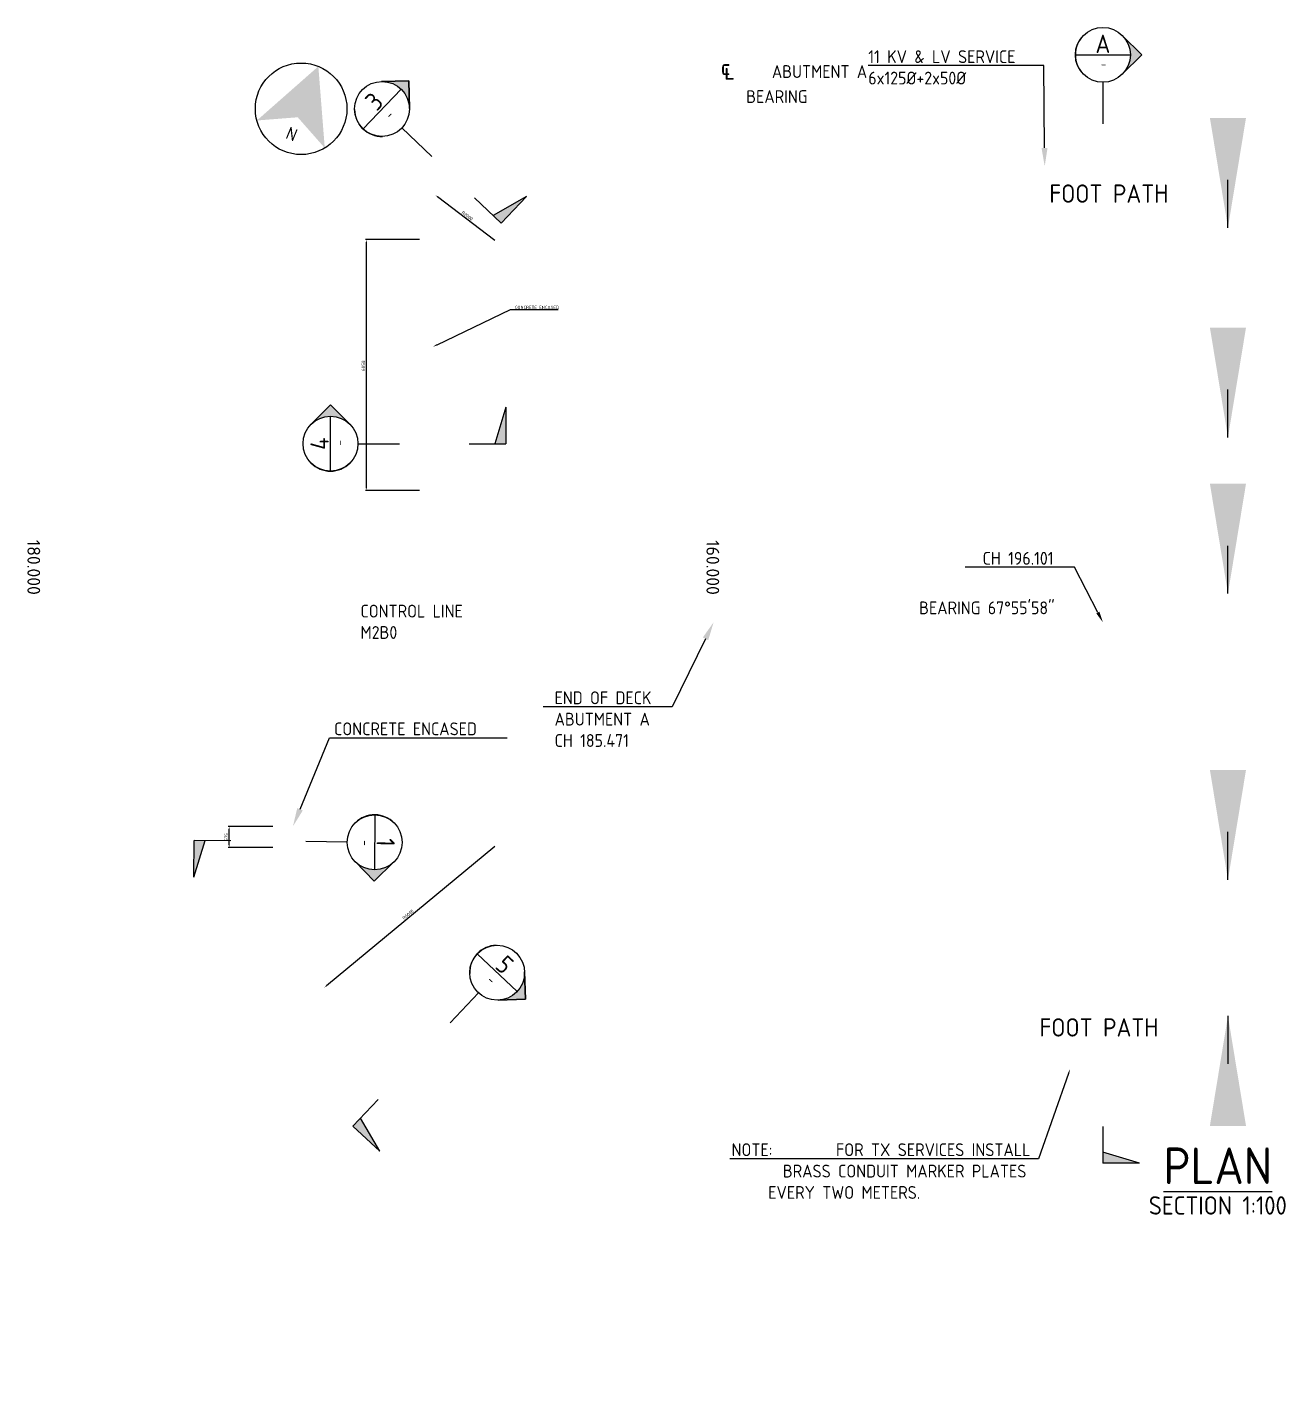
# Paper-space layout 'SHEET (5)' of a CAD drawing. Header units: metres. Extents: x -9 to 1337, y -9 to 581.
# Drawn here: x 1179.37 to 1213.72, y 69.47 to 106.82 of the extents above; entities that cross this region are included whole.
import ezdxf
from ezdxf import colors
from ezdxf.entities.mleader import LeaderData, LeaderLine
from ezdxf.enums import TextEntityAlignment as Align
from ezdxf.math import Vec2, Vec3

# ---------------------------------------------------------------- set-up
doc = ezdxf.new("R2010")
doc.units = ezdxf.units.M
doc.layers.get('0').update_dxf_attribs({"color": 6})
for name, color, linetype in [('_symbol', 7, 'Continuous'), ('_User Miscellaneous1', 7, 'Continuous'), ('_User Miscellaneous1 @ 0.1', 7, 'Continuous'), ('_wipeout', 255, 'Continuous')]:
    doc.layers.add(name, color=color, linetype=linetype)
doc.styles.add('IsoCP', font='isocp.shx')
doc.styles.add('Tmp_Design-overbridge_balmoral_SECTION$0$isocp', font='isocpeur.ttf')
doc.dimstyles.new('NWRL Standard', dxfattribs={"dimtxt": 3.5, "dimasz": 3, "dimexe": 1, "dimexo": 1, "dimgap": 1.5, "dimtad": 1, "dimdec": 0, "dimlfac": 1000, "dimzin": 0, "dimdsep": 46, "dimtxsty": 'IsoCP', "dimcen": 0, "dimdle": 2, "dimclrd": 256, "dimclre": 256, "dimclrt": 7, "dimadec": 0, "dimazin": 0, "dimtfac": 1, "dimtdec": 0, "dimtmove": 0, "dimatfit": 2, "dimfxl": 1, "dimtolj": 1, "dimtzin": 0, "dimarcsym": 0})

# ---------------------------------------------------------------- blocks, each defined once
blk = doc.blocks.new('*U112')
at = {"layer": '_symbol', "color": 1}
for p, q in [((0, -292.63), (0, -302.63)), ((10, -302.63), (0, -299.63)), ((10, -302.63), (0, -302.63))]:
    blk.add_line(p, q, dxfattribs=at)
blk.add_solid([(0, -302.63), (0, -299.63), (10, -302.63)], dxfattribs=at)
blk.add_wipeout([(0, 7.5), (-1.17, 7.41), (-2.32, 7.13), (-3.4, 6.68), (-4.41, 6.07), (-5.3, 5.3), (-6.07, 4.41), (-6.68, 3.4), (-7.13, 2.32), (-7.41, 1.17), (-7.5, 0), (-7.41, -1.17), (-7.13, -2.32), (-6.68, -3.4), (-6.07, -4.41), (-5.3, -5.3), (-4.41, -6.07), (-3.4, -6.68), (-2.32, -7.13), (-1.17, -7.41), (0, -7.5), (1.17, -7.41), (2.32, -7.13), (3.4, -6.68), (4.41, -6.07), (5.3, -5.3), (6.07, -4.41), (6.68, -3.4), (7.13, -2.32), (7.41, -1.17), (7.5, 0), (7.41, 1.17), (7.13, 2.32), (6.68, 3.4), (6.07, 4.41), (5.3, 5.3), (4.41, 6.07), (3.4, 6.68), (2.32, 7.13), (1.17, 7.41)]).dxf.layer = '_wipeout'
at = {"linetype": 'ByBlock', "lineweight": -2}
blk.add_hatch(color=1, dxfattribs=at).paths.add_polyline_path([(5.35, -5.26, 0.411546), (5.35, 5.26), (10.61, 0)])
at = {"color": 1, "linetype": 'ByBlock', "lineweight": -2, "flags": 128}
blk.add_lwpolyline([(-5.3, 5.3, 0.416886), (-5.3, -5.3)], format="xyb", dxfattribs=at)
blk.add_lwpolyline([(10.61, 0), (5.3, -5.3), (10.61, 0), (5.3, 5.3)], close=True, dxfattribs=at)
blk.add_lwpolyline([(0, -7.5), (0, -18.8)], dxfattribs=at)
at = {"layer": '_symbol', "color": 1, "linetype": 'ByBlock', "lineweight": -2, "flags": 128}
blk.add_lwpolyline([(-7.5, 0), (7.5, 0)], dxfattribs=at)
at = {"layer": '_symbol', "color": 1}
blk.add_circle((0, 0), 7.5, dxfattribs=at)
at = {"layer": '_symbol', "color": 1, "linetype": 'ByBlock', "lineweight": -2, "style": 'IsoCP'}
blk.add_attdef('SECTION', text='', height=5, dxfattribs=at).set_placement((0, 3), align=Align.MIDDLE)
at = {"layer": '_symbol', "color": 7, "linetype": 'ByBlock', "lineweight": -2, "style": 'IsoCP'}
blk.add_attdef('DWG', text='', height=2.5, dxfattribs=at).set_placement((0.21, -2.5), align=Align.MIDDLE)
blk = doc.blocks.new('*U123')
at = {"layer": '_symbol', "color": 1}
for p, q in [((0, -35.01), (0, -45.01)), ((10, -45.01), (0, -42.01)), ((10, -45.01), (0, -45.01))]:
    blk.add_line(p, q, dxfattribs=at)
blk.add_solid([(0, -45.01), (0, -42.01), (10, -45.01)], dxfattribs=at)
blk.add_wipeout([(0, 7.5), (-1.17, 7.41), (-2.32, 7.13), (-3.4, 6.68), (-4.41, 6.07), (-5.3, 5.3), (-6.07, 4.41), (-6.68, 3.4), (-7.13, 2.32), (-7.41, 1.17), (-7.5, 0), (-7.41, -1.17), (-7.13, -2.32), (-6.68, -3.4), (-6.07, -4.41), (-5.3, -5.3), (-4.41, -6.07), (-3.4, -6.68), (-2.32, -7.13), (-1.17, -7.41), (0, -7.5), (1.17, -7.41), (2.32, -7.13), (3.4, -6.68), (4.41, -6.07), (5.3, -5.3), (6.07, -4.41), (6.68, -3.4), (7.13, -2.32), (7.41, -1.17), (7.5, 0), (7.41, 1.17), (7.13, 2.32), (6.68, 3.4), (6.07, 4.41), (5.3, 5.3), (4.41, 6.07), (3.4, 6.68), (2.32, 7.13), (1.17, 7.41)]).dxf.layer = '_wipeout'
at = {"linetype": 'ByBlock', "lineweight": -2}
blk.add_hatch(color=1, dxfattribs=at).paths.add_polyline_path([(5.35, -5.26, 0.411546), (5.35, 5.26), (10.61, 0)])
at = {"color": 1, "linetype": 'ByBlock', "lineweight": -2, "flags": 128}
blk.add_lwpolyline([(-5.3, 5.3, 0.416886), (-5.3, -5.3)], format="xyb", dxfattribs=at)
blk.add_lwpolyline([(10.61, 0), (5.3, -5.3), (10.61, 0), (5.3, 5.3)], close=True, dxfattribs=at)
blk.add_lwpolyline([(0, -7.5), (0, -18.8)], dxfattribs=at)
at = {"layer": '_symbol', "color": 1, "linetype": 'ByBlock', "lineweight": -2, "flags": 128}
blk.add_lwpolyline([(-7.5, 0), (7.5, 0)], dxfattribs=at)
at = {"layer": '_symbol', "color": 1}
blk.add_circle((0, 0), 7.5, dxfattribs=at)
at = {"layer": '_symbol', "color": 1, "linetype": 'ByBlock', "lineweight": -2, "style": 'IsoCP'}
blk.add_attdef('SECTION', text='', height=5, dxfattribs=at).set_placement((0, 3), align=Align.MIDDLE)
at = {"layer": '_symbol', "color": 7, "linetype": 'ByBlock', "lineweight": -2, "style": 'IsoCP'}
blk.add_attdef('DWG', text='', height=2.5, dxfattribs=at).set_placement((0.21, -2.5), align=Align.MIDDLE)
blk = doc.blocks.new('*U124')
at = {"layer": '_symbol', "color": 1}
for p, q in [((0, -37.87), (0, -47.87)), ((10, -47.87), (0, -44.87)), ((10, -47.87), (0, -47.87))]:
    blk.add_line(p, q, dxfattribs=at)
blk.add_solid([(0, -47.87), (0, -44.87), (10, -47.87)], dxfattribs=at)
blk.add_wipeout([(0, 7.5), (-1.17, 7.41), (-2.32, 7.13), (-3.4, 6.68), (-4.41, 6.07), (-5.3, 5.3), (-6.07, 4.41), (-6.68, 3.4), (-7.13, 2.32), (-7.41, 1.17), (-7.5, 0), (-7.41, -1.17), (-7.13, -2.32), (-6.68, -3.4), (-6.07, -4.41), (-5.3, -5.3), (-4.41, -6.07), (-3.4, -6.68), (-2.32, -7.13), (-1.17, -7.41), (0, -7.5), (1.17, -7.41), (2.32, -7.13), (3.4, -6.68), (4.41, -6.07), (5.3, -5.3), (6.07, -4.41), (6.68, -3.4), (7.13, -2.32), (7.41, -1.17), (7.5, 0), (7.41, 1.17), (7.13, 2.32), (6.68, 3.4), (6.07, 4.41), (5.3, 5.3), (4.41, 6.07), (3.4, 6.68), (2.32, 7.13), (1.17, 7.41)]).dxf.layer = '_wipeout'
at = {"linetype": 'ByBlock', "lineweight": -2}
blk.add_hatch(color=1, dxfattribs=at).paths.add_polyline_path([(5.35, -5.26, 0.411546), (5.35, 5.26), (10.61, 0)])
at = {"color": 1, "linetype": 'ByBlock', "lineweight": -2, "flags": 128}
blk.add_lwpolyline([(-5.3, 5.3, 0.416886), (-5.3, -5.3)], format="xyb", dxfattribs=at)
blk.add_lwpolyline([(10.61, 0), (5.3, -5.3), (10.61, 0), (5.3, 5.3)], close=True, dxfattribs=at)
blk.add_lwpolyline([(0, -7.5), (0, -18.8)], dxfattribs=at)
at = {"layer": '_symbol', "color": 1, "linetype": 'ByBlock', "lineweight": -2, "flags": 128}
blk.add_lwpolyline([(-7.5, 0), (7.5, 0)], dxfattribs=at)
at = {"layer": '_symbol', "color": 1}
blk.add_circle((0, 0), 7.5, dxfattribs=at)
at = {"layer": '_symbol', "color": 1, "linetype": 'ByBlock', "lineweight": -2, "style": 'IsoCP'}
blk.add_attdef('SECTION', text='', height=5, dxfattribs=at).set_placement((0, 3), align=Align.MIDDLE)
at = {"layer": '_symbol', "color": 7, "linetype": 'ByBlock', "lineweight": -2, "style": 'IsoCP'}
blk.add_attdef('DWG', text='', height=2.5, dxfattribs=at).set_placement((0.21, -2.5), align=Align.MIDDLE)
blk = doc.blocks.new('sym_north')
blk.add_wipeout([(0, -12.5), (-0.27, -12.5), (-1.27, -12.44), (-2.26, -12.29), (-3.23, -12.07), (-4.19, -11.78), (-5.12, -11.41), (-6.01, -10.96), (-6.87, -10.44), (-7.68, -9.86), (-8.44, -9.22), (-9.15, -8.51), (-9.8, -7.75), (-10.39, -6.95), (-10.91, -6.09), (-11.37, -5.2), (-11.75, -4.28), (-12.05, -3.32), (-12.28, -2.35), (-12.43, -1.36), (-12.49, -0.36), (-12.48, 0.63), (-12.39, 1.63), (-12.22, 2.62), (-11.98, 3.58), (-11.65, 4.53), (-11.25, 5.45), (-10.78, 6.33), (-10.24, 7.17), (-9.63, 7.96), (-8.97, 8.71), (-8.24, 9.4), (-7.46, 10.03), (-6.64, 10.59), (-5.77, 11.09), (-4.87, 11.51), (-3.93, 11.87), (-2.97, 12.14), (-1.99, 12.34), (-1, 12.46), (0, 12.5), (1, 12.46), (1.99, 12.34), (2.97, 12.14), (3.93, 11.87), (4.87, 11.51), (5.77, 11.09), (6.64, 10.59), (7.46, 10.03), (8.24, 9.4), (8.97, 8.71), (9.63, 7.96), (10.24, 7.17), (10.78, 6.33), (11.25, 5.45), (11.65, 4.53), (11.98, 3.58), (12.22, 2.62), (12.39, 1.63), (12.48, 0.63), (12.49, -0.36), (12.43, -1.36), (12.28, -2.35), (12.05, -3.32), (11.75, -4.28), (11.37, -5.2), (10.91, -6.09), (10.39, -6.95), (9.8, -7.75), (9.15, -8.51), (8.44, -9.22), (7.68, -9.86), (6.87, -10.44), (6.01, -10.96), (5.12, -11.41), (4.19, -11.78), (3.23, -12.07), (2.26, -12.29), (1.27, -12.44), (0.27, -12.5)]).dxf.layer = '_wipeout'
at = {"layer": '_symbol', "color": 3}
blk.add_circle((0, 0), 12.5, dxfattribs=at)
blk.add_solid([(0, 12.5), (10, -7.5), (-10, -7.5), (0, -2.5)], dxfattribs=at)
at = {"layer": '_symbol', "color": 3, "style": 'IsoCP'}
blk.add_text('N', height=3.5, dxfattribs=at).set_placement((-1.14, -9.11))
blk = doc.blocks.new('*D270')
at = {"layer": '_User Miscellaneous1', "lineweight": -2, "transparency": 16777216}
for p, q in [((1190.069, 101.032), (1188.594, 101.032)), ((1188.619, 100.957), (1188.619, 94.248)), ((1190.069, 94.173), (1188.594, 94.173))]:
    blk.add_line(p, q, dxfattribs=at)
at = {"layer": '_User Miscellaneous1', "transparency": 16777216}
for points in [[(1188.606, 100.957), (1188.631, 100.957), (1188.619, 101.032)], [(1188.606, 94.248), (1188.631, 94.248), (1188.619, 94.173)]]:
    blk.add_solid(points, dxfattribs=at)
at = {"layer": 'Defpoints', "color": 0, "transparency": 16777216}
for p in [(1190.094, 101.032), (1188.619, 94.173), (1190.094, 94.173)]:
    blk.add_point(p, dxfattribs=at)
at = {"layer": '_User Miscellaneous1', "color": 7, "transparency": 16777216, "insert": (1188.538, 97.584), "char_height": 0.0875, "attachment_point": 5, "rotation": 90, "style": 'IsoCP'}
blk.add_mtext('\\A1;6858', dxfattribs=at)
blk = doc.blocks.new('*D271')
at = {"layer": '_User Miscellaneous1', "lineweight": -2, "transparency": 16777216}
blk.add_line((1192.134, 101), (1190.563, 102.197), dxfattribs=at)
at = {"layer": '_User Miscellaneous1', "transparency": 16777216}
blk.add_solid([(1190.57, 102.207), (1190.555, 102.187), (1190.503, 102.242)], dxfattribs=at)
at = {"layer": 'Defpoints', "color": 0, "transparency": 16777216}
for p in [(1190.503, 102.242), (1192.094, 101.03)]:
    blk.add_point(p, dxfattribs=at)
at = {"layer": '_User Miscellaneous1', "color": 7, "transparency": 16777216, "insert": (1191.377, 101.678), "char_height": 0.0875, "attachment_point": 5, "rotation": 322.6966, "style": 'IsoCP'}
blk.add_mtext('\\A1;R2000', dxfattribs=at)
blk = doc.blocks.new('*U127')
at = {"layer": '_symbol', "color": 1}
for p, q in [((0, -39.28), (0, -49.28)), ((10, -49.28), (0, -46.28)), ((10, -49.28), (0, -49.28))]:
    blk.add_line(p, q, dxfattribs=at)
blk.add_solid([(0, -49.28), (0, -46.28), (10, -49.28)], dxfattribs=at)
blk.add_wipeout([(0, 7.5), (-1.17, 7.41), (-2.32, 7.13), (-3.4, 6.68), (-4.41, 6.07), (-5.3, 5.3), (-6.07, 4.41), (-6.68, 3.4), (-7.13, 2.32), (-7.41, 1.17), (-7.5, 0), (-7.41, -1.17), (-7.13, -2.32), (-6.68, -3.4), (-6.07, -4.41), (-5.3, -5.3), (-4.41, -6.07), (-3.4, -6.68), (-2.32, -7.13), (-1.17, -7.41), (0, -7.5), (1.17, -7.41), (2.32, -7.13), (3.4, -6.68), (4.41, -6.07), (5.3, -5.3), (6.07, -4.41), (6.68, -3.4), (7.13, -2.32), (7.41, -1.17), (7.5, 0), (7.41, 1.17), (7.13, 2.32), (6.68, 3.4), (6.07, 4.41), (5.3, 5.3), (4.41, 6.07), (3.4, 6.68), (2.32, 7.13), (1.17, 7.41)]).dxf.layer = '_wipeout'
at = {"linetype": 'ByBlock', "lineweight": -2}
blk.add_hatch(color=1, dxfattribs=at).paths.add_polyline_path([(5.3, -5.3, 0.414214), (5.35, 5.26), (10.61, 0)])
at = {"color": 1, "linetype": 'ByBlock', "lineweight": -2, "flags": 128}
blk.add_lwpolyline([(-5.3, 5.3, 0.416886), (-5.3, -5.3)], format="xyb", dxfattribs=at)
blk.add_lwpolyline([(10.61, 0), (5.3, -5.3), (10.61, 0), (5.3, 5.3)], close=True, dxfattribs=at)
blk.add_lwpolyline([(0, -7.5), (0, -18.8)], dxfattribs=at)
at = {"layer": '_symbol', "color": 1, "linetype": 'ByBlock', "lineweight": -2, "flags": 128}
blk.add_lwpolyline([(-7.5, 0), (7.5, 0)], dxfattribs=at)
at = {"layer": '_symbol', "color": 1}
blk.add_circle((0, 0), 7.5, dxfattribs=at)
at = {"layer": '_symbol', "color": 1, "linetype": 'ByBlock', "lineweight": -2, "style": 'IsoCP'}
blk.add_attdef('SECTION', text='', height=5, dxfattribs=at).set_placement((0, 3), align=Align.MIDDLE)
at = {"layer": '_symbol', "color": 7, "linetype": 'ByBlock', "lineweight": -2, "style": 'IsoCP'}
blk.add_attdef('DWG', text='', height=2.5, dxfattribs=at).set_placement((0.21, -2.5), align=Align.MIDDLE)
blk = doc.blocks.new('*D274')
at = {"layer": '_User Miscellaneous1', "lineweight": -2, "transparency": 16777216}
blk.add_line((1192.132, 84.461), (1187.529, 80.651), dxfattribs=at)
at = {"layer": '_User Miscellaneous1', "transparency": 16777216}
blk.add_solid([(1187.521, 80.661), (1187.537, 80.641), (1187.471, 80.603)], dxfattribs=at)
at = {"layer": 'Defpoints', "color": 0, "transparency": 16777216}
for p in [(1192.094, 84.429), (1187.471, 80.603)]:
    blk.add_point(p, dxfattribs=at)
at = {"layer": '_User Miscellaneous1', "color": 5, "lineweight": 35, "transparency": 16777216, "insert": (1189.759, 82.602), "char_height": 0.0875, "attachment_point": 5, "rotation": 39.6109, "style": 'IsoCP'}
blk.add_mtext('\\A1;R6000', dxfattribs=at)
blk = doc.blocks.new('*D275')
at = {"layer": '_User Miscellaneous1', "color": 5, "lineweight": -2, "transparency": 16777216}
for p, q in [((1186.069, 85.004), (1184.851, 85.004)), ((1184.876, 84.504), (1184.876, 84.929)), ((1186.069, 84.429), (1184.851, 84.429))]:
    blk.add_line(p, q, dxfattribs=at)
at = {"layer": '_User Miscellaneous1', "color": 5, "transparency": 16777216}
for points in [[(1184.863, 84.929), (1184.888, 84.929), (1184.876, 85.004)], [(1184.863, 84.504), (1184.888, 84.504), (1184.876, 84.429)]]:
    blk.add_solid(points, dxfattribs=at)
at = {"layer": 'Defpoints', "color": 0, "transparency": 16777216}
for p in [(1184.876, 85.004), (1186.094, 85.004), (1186.094, 84.429)]:
    blk.add_point(p, dxfattribs=at)
at = {"layer": '_User Miscellaneous1', "color": 5, "transparency": 16777216, "insert": (1184.794, 84.716), "char_height": 0.0875, "attachment_point": 5, "rotation": 90, "style": 'IsoCP'}
blk.add_mtext('\\A1;575', dxfattribs=at)
blk = doc.blocks.new('*U126')
at = {"layer": '_symbol', "color": 1}
for p, q in [((0, -47.49), (0, -57.49)), ((10, -57.49), (0, -54.49)), ((10, -57.49), (0, -57.49))]:
    blk.add_line(p, q, dxfattribs=at)
blk.add_solid([(0, -57.49), (0, -54.49), (10, -57.49)], dxfattribs=at)
blk.add_wipeout([(0, 7.5), (-1.17, 7.41), (-2.32, 7.13), (-3.4, 6.68), (-4.41, 6.07), (-5.3, 5.3), (-6.07, 4.41), (-6.68, 3.4), (-7.13, 2.32), (-7.41, 1.17), (-7.5, 0), (-7.41, -1.17), (-7.13, -2.32), (-6.68, -3.4), (-6.07, -4.41), (-5.3, -5.3), (-4.41, -6.07), (-3.4, -6.68), (-2.32, -7.13), (-1.17, -7.41), (0, -7.5), (1.17, -7.41), (2.32, -7.13), (3.4, -6.68), (4.41, -6.07), (5.3, -5.3), (6.07, -4.41), (6.68, -3.4), (7.13, -2.32), (7.41, -1.17), (7.5, 0), (7.41, 1.17), (7.13, 2.32), (6.68, 3.4), (6.07, 4.41), (5.3, 5.3), (4.41, 6.07), (3.4, 6.68), (2.32, 7.13), (1.17, 7.41)]).dxf.layer = '_wipeout'
at = {"linetype": 'ByBlock', "lineweight": -2}
blk.add_hatch(color=1, dxfattribs=at).paths.add_polyline_path([(5.3, -5.3, 0.414214), (5.35, 5.26), (10.61, 0)])
at = {"color": 1, "linetype": 'ByBlock', "lineweight": -2, "flags": 128}
blk.add_lwpolyline([(-5.3, 5.3, 0.416886), (-5.3, -5.3)], format="xyb", dxfattribs=at)
blk.add_lwpolyline([(10.61, 0), (5.3, -5.3), (10.61, 0), (5.3, 5.3)], close=True, dxfattribs=at)
blk.add_lwpolyline([(0, -7.5), (0, -18.8)], dxfattribs=at)
at = {"layer": '_symbol', "color": 1, "linetype": 'ByBlock', "lineweight": -2, "flags": 128}
blk.add_lwpolyline([(-7.5, 0), (7.5, 0)], dxfattribs=at)
at = {"layer": '_symbol', "color": 1}
blk.add_circle((0, 0), 7.5, dxfattribs=at)
at = {"layer": '_symbol', "color": 1, "linetype": 'ByBlock', "lineweight": -2, "style": 'IsoCP'}
blk.add_attdef('SECTION', text='', height=5, dxfattribs=at).set_placement((0, 3), align=Align.MIDDLE)
at = {"layer": '_symbol', "color": 7, "linetype": 'ByBlock', "lineweight": -2, "style": 'IsoCP'}
blk.add_attdef('DWG', text='', height=2.5, dxfattribs=at).set_placement((0.21, -2.5), align=Align.MIDDLE)

psp = doc.layouts.new('SHEET (5)')

# ---------------------------------------------------------------- block references
at = {"layer": '_User Miscellaneous1 @ 0.1', "xscale": 0.1, "yscale": 0.1, "zscale": 0.1}
psp.add_blockref('*U112', (1208.73323, 106.07158), dxfattribs=at).add_auto_attribs({'SECTION': 'A', 'DWG': '-'})
at = {"layer": '_User Miscellaneous1 @ 0.1'}
for name, p, xscale, yscale, zscale, rotation, values in [('*U123', (1189.0493, 104.59351), 0.1, 0.1, 0.1, 46.22954458438077, {'SECTION': '3', 'DWG': '-'}), ('*U124', (1187.64332, 95.45602), 0.09999999999999998, 0.09999999999999998, 0.09999999999999998, 89.97300562763586, {'SECTION': '4', 'DWG': '-'}), ('*U127', (1188.84847, 84.57121), 0.09999999999999998, 0.09999999999999998, 0.09999999999999998, 269.3824950024971, {'SECTION': '1', 'DWG': '-'})]:
    psp.add_blockref(name, p, dxfattribs=dict(at, xscale=xscale, yscale=yscale, zscale=zscale, rotation=rotation)).add_auto_attribs(values)

# ---------------------------------------------------------------- texts
at = {"layer": '_User Miscellaneous1', "color": 7, "char_height": 0.35, "attachment_point": 1, "style": 'IsoCP'}
for s, insert, width in [('\\pi-0.7,l0.7;{\\H1.4286x;℄} ^IABUTMENT A BEARING', (1198.29538, 105.93996), 4.7828445), ('BEARING 67%%D55\'58"', (1203.71639, 91.14774), 7.4674007), ('CONTROL LINE\\PM2B0', (1188.46097, 91.05904), 4.7828445)]:
    psp.add_mtext(s, dxfattribs=dict(at, insert=insert, width=width))
at = {"layer": '_User Miscellaneous1', "color": 7, "linetype": 'Continuous', "lineweight": -3, "insert": (1179.54009, 91.32868), "char_height": 0.35, "attachment_point": 6, "rotation": 270, "style": 'Tmp_Design-overbridge_balmoral_SECTION$0$isocp'}
psp.add_mtext('180.000', dxfattribs=at)
at = {"layer": '_User Miscellaneous1', "linetype": 'Continuous', "lineweight": -3, "insert": (1198.0824, 91.32868), "char_height": 0.35, "attachment_point": 6, "rotation": 270, "style": 'Tmp_Design-overbridge_balmoral_SECTION$0$isocp'}
psp.add_mtext('{\\C7;160.000}', dxfattribs=at)
at = {"layer": '_User Miscellaneous1', "insert": (1211.872, 76.24055), "char_height": 1, "width": 7.4674007, "attachment_point": 2, "line_spacing_factor": 0.8, "style": 'IsoCP'}
psp.add_mtext('{\\LPLAN\\P\\H0.5x;\\l\\C7;SECTION 1:100}', dxfattribs=at)

# ---------------------------------------------------------------- leaders
at = {"layer": '_User Miscellaneous1'}
for points in [[(1212.1487, 101.35134), (1212.1487, 102.65572)], [(1212.1487, 95.62631), (1212.1487, 96.93069)], [(1212.1487, 91.36388), (1212.1487, 92.66826)], [(1212.1487, 83.54942), (1212.1487, 84.8538)], [(1212.1487, 79.83059), (1212.1487, 78.52621)]]:
    psp.add_leader(points, dimstyle='NWRL Standard', override={"dimscale": 0, "dimgap": 1.5, "dimtad": 0}, dxfattribs=at)
ml = psp.add_multileader_mtext('Standard', dxfattribs=at)
ml.set_content('{\\C7;11 KV & LV SERVICE\\P6x125%%C+2x50%%C}', color=2, style='IsoCP')
ml.set_leader_properties(color=7, linetype='ByLayer', lineweight=-1)
ml.build(insert=Vec2(0, 0))
ml.multileader.update_dxf_attribs({"text_left_attachment_type": 6, "text_right_attachment_type": 6, "dogleg_length": 4, "arrow_head_size": 0.5, "scale": 0.1})
ctx = ml.context
ctx.base_point, ctx.scale, ctx.char_height, ctx.arrow_head_size, ctx.landing_gap_size, ctx.plane_origin = Vec3(1202.44058, 105.7761), 0.1, 0.35, 0.5, 0.2, Vec3(1207.06225, 102.61369)
ctx.left_attachment, ctx.right_attachment = 6, 6
notes = []
notes.append((ctx, [(0, (1, 1, 0), (1207.11698, 105.7761), (-1, 0), 0.28434, [(0, [(1207.14494, 103.03119)], 0, [])])]))
ctx.mtext.insert, ctx.mtext.flow_direction = Vec3(1202.32764, 106.1961), 5
ml = psp.add_multileader_mtext('Standard', dxfattribs=at)
ml.set_content('{\\C7;CONCRETE ENCASED}', color=2, style='IsoCP')
ml.set_leader_properties(color=7, linetype='ByLayer', lineweight=-1)
ml.build(insert=Vec2(0, 0))
ml.multileader.update_dxf_attribs({"text_left_attachment_type": 6, "text_right_attachment_type": 6, "dogleg_length": 2.84345, "arrow_head_size": 0.125, "scale": 0.025})
ctx = ml.context
ctx.base_point, ctx.scale, ctx.char_height, ctx.arrow_head_size, ctx.landing_gap_size, ctx.plane_origin = Vec3(1192.62695, 99.11481), 0.025, 0.0875, 0.125, 0.05, Vec3(1187.49994, 96.72844)
ctx.left_attachment, ctx.right_attachment = 6, 6
notes.append((ctx, [(1, (1, 1, 0), (1192.55586, 99.11481), (1, 0), 0.07109, [(0, [(1190.44234, 98.10198)], 0, [])])]))
ctx.mtext.insert, ctx.mtext.flow_direction = Vec3(1192.67695, 99.21981), 5
ml = psp.add_multileader_mtext('Standard', dxfattribs=at)
ml.set_content('{\\C7;END OF DECK\\PABUTMENT A\\PCH 185.471}', color=2, style='IsoCP')
ml.set_leader_properties(color=7, linetype='ByLayer', lineweight=-1)
ml.build(insert=Vec2(0, 0))
ml.multileader.update_dxf_attribs({"text_left_attachment_type": 6, "text_right_attachment_type": 6, "dogleg_length": 2.84345, "arrow_head_size": 0.5, "scale": 0.1})
ctx = ml.context
ctx.base_point, ctx.scale, ctx.char_height, ctx.arrow_head_size, ctx.landing_gap_size, ctx.plane_origin = Vec3(1193.66687, 88.27241), 0.1, 0.35, 0.5, 0.2, Vec3(1198.07594, 90.57869)
ctx.left_attachment, ctx.right_attachment = 6, 6
notes.append((ctx, [(0, (1, 1, 0), (1196.97622, 88.27241), (-1, 0), 0.28434, [(0, [(1198.10355, 90.57868)], 0, [])])]))
ctx.mtext.insert, ctx.mtext.flow_direction = Vec3(1193.76187, 88.69241), 5
for ctx, leaders in notes:
    for number, flags, end, landing, length, lines in leaders:
        leader = LeaderData()
        leader.index, (leader.has_last_leader_line, leader.has_dogleg_vector, leader.attachment_direction) = number, flags
        leader.last_leader_point, leader.dogleg_vector, leader.dogleg_length = Vec3(end), Vec3(landing), length
        for number, points, colour, breaks in lines:
            line = LeaderLine()
            line.index, line.vertices, line.color, line.breaks = number, Vec3.list(points), colors.encode_raw_color(colour), breaks
            leader.lines.append(line)
        ctx.leaders.append(leader)

# ---------------------------------------------------------------- next in the draw order: block references
at = {"layer": '_User Miscellaneous1 @ 0.1', "color": 7, "xscale": 0.1, "yscale": 0.1, "zscale": 0.1, "rotation": 337.9329019120833}
psp.add_blockref('sym_north', (1186.84112, 104.59857), dxfattribs=at)

# ---------------------------------------------------------------- next in the draw order: texts
at = {"layer": '_User Miscellaneous1', "color": 7, "char_height": 0.35, "width": 4.7828445, "attachment_point": 1, "style": 'IsoCP'}
for insert in [(1207.27233, 102.53302), (1207.00285, 79.76856)]:
    psp.add_mtext('{\\H1.4286x;FOOT PATH}', dxfattribs=dict(at, insert=insert))

# ---------------------------------------------------------------- next in the draw order: dimensions: what is measured, and where the dimension line sits
at = {"layer": '_User Miscellaneous1'}
dim = psp.add_radius_dim(center=(1192.09381, 101.03039), mpoint=(1190.50294, 102.24246), dimstyle='NWRL Standard', dxfattribs=at)
dim.commit()
dim.dimension.update_dxf_attribs({"geometry": '*D271', "text_midpoint": (1191.37745, 101.67834)})
dim = psp.add_linear_dim(base=(1188.61899, 94.17319), p1=(1190.09352, 101.03165), p2=(1190.09352, 94.17319), angle=90, dimstyle='NWRL Standard', override={"dimscale": 0}, dxfattribs=at)
dim.commit()
dim.dimension.update_dxf_attribs({"geometry": '*D270', "text_midpoint": (1188.61899, 97.58427), "dimtype": 160})
at = {"layer": '_User Miscellaneous1', "color": 5}
dim = psp.add_linear_dim(base=(1184.87558, 85.00391), p1=(1186.09355, 84.42869), p2=(1186.09355, 85.00391), angle=90, dimstyle='NWRL Standard', override={"dimclrd": 5, "dimclre": 5, "dimclrt": 5, "dimtmove": 2}, dxfattribs=at)
dim.commit()
dim.dimension.update_dxf_attribs({"geometry": '*D275', "text_midpoint": (1184.79433, 84.7163)})
at = {"layer": '_User Miscellaneous1', "color": 5, "lineweight": 35}
dim = psp.add_radius_dim(center=(1192.09355, 84.42869), mpoint=(1187.4712, 80.60326), dimstyle='NWRL Standard', override={"dimclrt": 5}, dxfattribs=at)
dim.commit()
dim.dimension.update_dxf_attribs({"geometry": '*D274', "text_midpoint": (1189.75946, 82.60248)})

# ---------------------------------------------------------------- next in the draw order: leaders
at = {"layer": '_User Miscellaneous1'}
ml = psp.add_multileader_mtext('Standard', dxfattribs=at)
ml.set_content('{\\C7;CH 196.101}', color=2, style='IsoCP')
ml.set_leader_properties(color=7, linetype='ByLayer', lineweight=-1)
ml.build(insert=Vec2(0, 0))
ml.multileader.update_dxf_attribs({"text_left_attachment_type": 6, "text_right_attachment_type": 6, "dogleg_length": 4, "arrow_head_size": 0.3, "scale": 0.1})
ctx = ml.context
ctx.base_point, ctx.scale, ctx.char_height, ctx.arrow_head_size, ctx.landing_gap_size, ctx.plane_origin = Vec3(1205.33582, 92.08022), 0.1, 0.35, 0.3, 0.2, Vec3(1208.73323, 90.57868)
ctx.left_attachment, ctx.right_attachment = 6, 6
notes = []
notes.append((ctx, [(0, (1, 1, 0), (1207.9627, 92.08022), (-1, 0), 0.28434, [(0, [(1208.73323, 90.57868)], 0, [])])]))
ctx.mtext.insert, ctx.mtext.flow_direction = Vec3(1205.44835, 92.50022), 5
ml = psp.add_multileader_mtext('Standard', dxfattribs=at)
ml.set_content('{\\C7;CONCRETE ENCASED}', color=2, style='IsoCP')
ml.set_leader_properties(color=7, linetype='ByLayer', lineweight=-1)
ml.build(insert=Vec2(0, 0))
ml.multileader.update_dxf_attribs({"text_left_attachment_type": 6, "text_right_attachment_type": 6, "dogleg_length": 2.84345, "arrow_head_size": 0.5, "scale": 0.1})
ctx = ml.context
ctx.base_point, ctx.scale, ctx.char_height, ctx.arrow_head_size, ctx.landing_gap_size, ctx.plane_origin = Vec3(1187.69045, 87.42453), 0.1, 0.35, 0.5, 0.05, Vec3(1186.63594, 85.13099)
ctx.left_attachment, ctx.right_attachment = 6, 6
notes.append((ctx, [(1, (1, 1, 0), (1187.61936, 87.42453), (1, 0), 0.07109, [(0, [(1186.61855, 85.01069)], 0, [])])]))
ctx.mtext.insert, ctx.mtext.flow_direction = Vec3(1187.74045, 87.84453), 5
ml = psp.add_multileader_mtext('Standard', dxfattribs=at)
ml.set_content('\\pxi-4,l5,t4;{\\C7;NOTE:^I  FOR TX SERVICES INSTALL\\P\\pi-3,l4;       BRASS CONDUIT MARKER PLATES\\P     EVERY TWO METERS.}', color=2, style='IsoCP')
ml.set_leader_properties(color=7, linetype='ByLayer', lineweight=-1)
ml.build(insert=Vec2(0, 0))
ml.multileader.update_dxf_attribs({"text_left_attachment_type": 6, "text_right_attachment_type": 6, "dogleg_length": 2.84345, "arrow_head_size": 0.125, "scale": 0.025})
ctx = ml.context
ctx.base_point, ctx.scale, ctx.char_height, ctx.arrow_head_size, ctx.landing_gap_size, ctx.plane_origin = Vec3(1198.8963, 75.93394), 0.025, 0.35, 0.125, 0.05, Vec3(1207.93787, 78.30369)
ctx.left_attachment, ctx.right_attachment = 6, 6
notes.append((ctx, [(0, (1, 1, 0), (1206.9755, 75.93394), (-1, 0), 0.07109, [(0, [(1207.83787, 78.37869)], 0, [])])]))
ctx.mtext.insert, ctx.mtext.flow_direction = Vec3(1198.24442, 76.35394), 5
for ctx, leaders in notes:
    for number, flags, end, landing, length, lines in leaders:
        leader = LeaderData()
        leader.index, (leader.has_last_leader_line, leader.has_dogleg_vector, leader.attachment_direction) = number, flags
        leader.last_leader_point, leader.dogleg_vector, leader.dogleg_length = Vec3(end), Vec3(landing), length
        for number, points, colour, breaks in lines:
            line = LeaderLine()
            line.index, line.vertices, line.color, line.breaks = number, Vec3.list(points), colors.encode_raw_color(colour), breaks
            leader.lines.append(line)
        ctx.leaders.append(leader)

# ---------------------------------------------------------------- next in the draw order: block references
at = {"layer": '_User Miscellaneous1 @ 0.1', "xscale": 0.09999999999999999, "yscale": 0.09999999999999999, "zscale": 0.09999999999999999, "rotation": 316.7847653322181}
psp.add_blockref('*U126', (1192.19345, 81.01191), dxfattribs=at).add_auto_attribs({'SECTION': '5', 'DWG': '-'})

doc.saveas('drawing.dxf')
